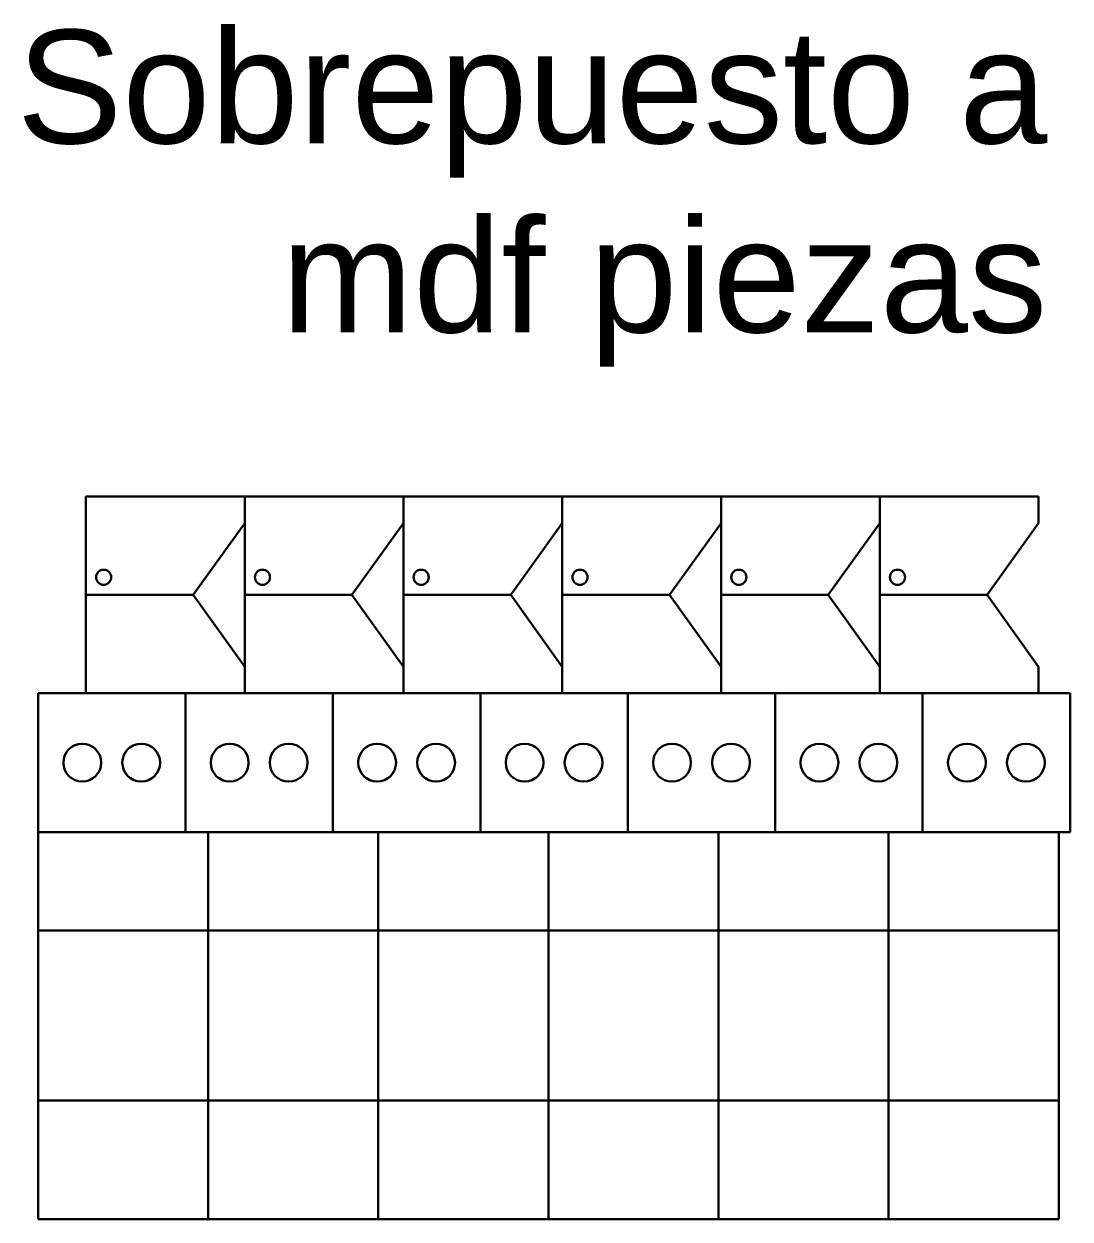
# Model space of a CAD drawing. Header units: millimetres. Extents: x -610 to 1172, y -439 to 434.
# Drawn here: x -3.7 to 273, y 108.9 to 425 of the extents above; entities that cross this region are included whole.
import ezdxf

# ---------------------------------------------------------------- set-up
doc = ezdxf.new("R2010")
doc.units = ezdxf.units.MM
doc.layers.get('0').update_dxf_attribs({"lineweight": 25, "true_color": 0xffffff})
for name, color, linetype, lineweight, true_color in [('cotas', 2, 'Continuous', 25, 0xffff00), ('Laser', 3, 'Continuous', 25, 0x00ff00), ('MDF 3 mm Piezas', 14, 'Continuous', 30, 0x800000)]:
    doc.layers.add(name, color=color, linetype=linetype, lineweight=lineweight, true_color=true_color)
doc.styles.add('textstyle16', font='')
doc.styles.get('textstyle16').set_extended_font_data('Arial')

# ---------------------------------------------------------------- blocks, each defined once
blk = doc.blocks.new('Atras')
at = {"layer": 'MDF 3 mm Piezas'}
for p, q in [((26, 0), (0, 0)), ((0, 0), (0, -45)), ((26, -45), (26, 0)), ((0, -45), (26, -45))]:
    blk.add_line(p, q, dxfattribs=at)
blk = doc.blocks.new('Tapa')
at = {"layer": 'MDF 3 mm Piezas'}
for p, q in [((45, 0), (0, 0)), ((0, 0), (0, -45)), ((45, -45), (45, 0)), ((0, -45), (45, -45))]:
    blk.add_line(p, q, dxfattribs=at)
blk = doc.blocks.new('Base')
at = {"layer": 'MDF 3 mm Piezas'}
for p, q in [((31.36, 0), (0, 0)), ((0, 0), (0, -45)), ((31.36, -45), (31.36, 0)), ((0, -45), (31.36, -45))]:
    blk.add_line(p, q, dxfattribs=at)
blk = doc.blocks.new('Leds')
at = {"layer": 'MDF 3 mm Piezas'}
for p, q in [((36.77, 0), (0, 0)), ((0, 0), (0, -39)), ((36.77, -39), (36.77, 0)), ((0, -39), (36.77, -39))]:
    blk.add_line(p, q, dxfattribs=at)
for centre in [(18.385, -11.7), (18.385, -27.3)]:
    blk.add_circle(centre, 5, dxfattribs=at)
blk = doc.blocks.new('Izq')
at = {"layer": 'MDF 3 mm Piezas'}
for p, q in [((0, -26), (0, 0)), ((0, 0), (42, 0)), ((42, -7), (42, 0)), ((28.36, -26), (42, -7)), ((28.36, -26), (0, -26))]:
    blk.add_line(p, q, dxfattribs=at)
blk.add_circle((4.69, -21.34), 2, dxfattribs=at)
blk = doc.blocks.new('der')
at = {"layer": 'MDF 3 mm Piezas'}
for p, q in [((0, 0), (0, -26)), ((28.36, 0), (0, 0)), ((28.36, 0), (42, -19)), ((42, -19), (42, -26)), ((0, -26), (42, -26))]:
    blk.add_line(p, q, dxfattribs=at)

msp = doc.modelspace()

# ---------------------------------------------------------------- linework, layer by layer
at = {"layer": 'Laser'}
for p, q in [((12.67, 300), (54.67, 300)), ((12.67, 274), (12.67, 300)), ((54.67, 300), (96.67, 300)), ((54.67, 293), (54.67, 300)), ((96.67, 300), (138.67, 300)), ((96.67, 293), (96.67, 300)), ((138.67, 300), (180.67, 300)), ((138.67, 293), (138.67, 300)), ((180.67, 300), (222.67, 300)), ((180.67, 293), (180.67, 300)), ((222.67, 300), (264.67, 300)), ((222.67, 293), (222.67, 300)), ((264.67, 300), (264.67, 293)), ((54.67, 293), (41.03, 274)), ((54.67, 274), (54.67, 293)), ((96.67, 293), (83.03, 274)), ((96.67, 274), (96.67, 293)), ((125.03, 274), (138.67, 293)), ((138.67, 274), (138.67, 293)), ((180.67, 293), (167.03, 274)), ((180.67, 274), (180.67, 293)), ((209.03, 274), (222.67, 293)), ((222.67, 274), (222.67, 293)), ((264.67, 293), (251.03, 274)), ((12.67, 248), (12.67, 274)), ((12.67, 274), (41.03, 274)), ((41.03, 274), (54.67, 255)), ((54.67, 274), (83.03, 274)), ((54.67, 255), (54.67, 274)), ((83.03, 274), (96.67, 255)), ((125.03, 274), (96.67, 274)), ((96.67, 255), (96.67, 274)), ((138.67, 255), (125.03, 274)), ((167.03, 274), (138.67, 274)), ((138.67, 255), (138.67, 274)), ((167.03, 274), (180.67, 255)), ((180.67, 274), (209.03, 274)), ((180.67, 255), (180.67, 274)), ((222.67, 255), (209.03, 274)), ((251.03, 274), (222.67, 274)), ((222.67, 274), (222.67, 255)), ((251.03, 274), (264.67, 255)), ((54.67, 248), (54.67, 255)), ((96.67, 248), (96.67, 255)), ((138.67, 248), (138.67, 255)), ((180.67, 255), (180.67, 248)), ((222.67, 248), (222.67, 255)), ((264.67, 255), (264.67, 248)), ((0, 248), (0, 211.23)), ((0, 248), (12.67, 248)), ((12.67, 248), (39, 248)), ((39, 211.23), (39, 248)), ((39, 248), (54.67, 248)), ((54.67, 248), (78, 248)), ((78, 248), (78, 211.23)), ((78, 248), (96.67, 248)), ((96.67, 248), (117, 248)), ((117, 248), (117, 211.23)), ((117, 248), (138.67, 248)), ((138.67, 248), (156, 248)), ((156, 248), (156, 211.23)), ((156, 248), (180.67, 248)), ((180.67, 248), (195, 248)), ((195, 248), (195, 211.23)), ((195, 248), (222.67, 248)), ((222.67, 248), (234, 248)), ((234, 248), (234, 211.23)), ((234, 248), (264.67, 248)), ((273, 248), (264.67, 248)), ((273, 211.23), (273, 248)), ((0, 211.23), (0, 185.23)), ((0, 211.23), (39, 211.23)), ((45, 211.23), (39, 211.23)), ((45, 185.23), (45, 211.23)), ((45, 211.23), (78, 211.23)), ((78, 211.23), (90, 211.23)), ((90, 211.23), (90, 185.23)), ((90, 211.23), (117, 211.23)), ((117, 211.23), (135, 211.23)), ((135, 211.23), (135, 185.23)), ((135, 211.23), (156, 211.23)), ((156, 211.23), (180, 211.23)), ((180, 211.23), (180, 185.23)), ((180, 211.23), (195, 211.23)), ((195, 211.23), (225, 211.23)), ((225, 211.23), (225, 185.23)), ((225, 211.23), (234, 211.23)), ((234, 211.23), (270, 211.23)), ((270, 211.23), (270, 185.23)), ((270, 211.23), (273, 211.23)), ((0, 185.23), (0, 140.23)), ((0, 185.23), (45, 185.23)), ((45, 140.23), (45, 185.23)), ((45, 185.23), (90, 185.23)), ((90, 185.23), (90, 140.23)), ((90, 185.23), (135, 185.23)), ((135, 185.23), (135, 140.23)), ((135, 185.23), (180, 185.23)), ((180, 185.23), (180, 140.23)), ((180, 185.23), (225, 185.23)), ((225, 185.23), (225, 140.23)), ((225, 185.23), (270, 185.23)), ((270, 185.23), (270, 140.23)), ((0, 140.23), (0, 108.87)), ((45, 140.23), (0, 140.23)), ((45, 108.87), (45, 140.23)), ((90, 140.23), (45, 140.23)), ((90, 140.23), (90, 108.87)), ((135, 140.23), (90, 140.23)), ((90, 140.23), (90, 140.23)), ((135, 140.23), (135, 108.87)), ((180, 140.23), (135, 140.23)), ((180, 140.23), (180, 108.87)), ((225, 140.23), (180, 140.23)), ((225, 140.23), (225, 108.87)), ((270, 140.23), (225, 140.23)), ((270, 140.23), (270, 108.87)), ((0, 108.87), (45, 108.87)), ((90, 108.87), (45, 108.87)), ((135, 108.87), (90, 108.87)), ((180, 108.87), (135, 108.87)), ((225, 108.87), (180, 108.87)), ((270, 108.87), (225, 108.87))]:
    msp.add_line(p, q, dxfattribs=at)
for centre, radius in [((17.36, 278.66), 2), ((59.36, 278.66), 2), ((101.36, 278.66), 2), ((143.36, 278.66), 2), ((185.36, 278.66), 2), ((227.36, 278.66), 2), ((11.7, 229.61), 5), ((27.3, 229.61), 5), ((50.7, 229.61), 5), ((66.3, 229.61), 5), ((89.7, 229.61), 5), ((105.3, 229.61), 5), ((128.7, 229.61), 5), ((144.3, 229.61), 5), ((167.7, 229.61), 5), ((183.3, 229.61), 5), ((206.7, 229.61), 5), ((222.3, 229.61), 5), ((245.7, 229.61), 5), ((261.3, 229.61), 5)]:
    msp.add_circle(centre, radius, dxfattribs=at)

# ---------------------------------------------------------------- block references
at = {"layer": 'cotas'}
for name, p in [('Izq', (12.67, 300)), ('Izq', (54.67, 300)), ('Izq', (96.67, 300)), ('Izq', (138.67, 300)), ('Izq', (180.67, 300)), ('Izq', (222.67, 300)), ('der', (12.67, 274)), ('der', (54.67, 274)), ('der', (96.67, 274)), ('der', (138.67, 274)), ('der', (180.67, 274)), ('der', (222.67, 274))]:
    msp.add_blockref(name, p, dxfattribs=at)
for name, p, rotation in [('Leds', (0, 211.23), 90), ('Leds', (39, 211.23), 90), ('Leds', (78, 211.23), 90), ('Leds', (117, 211.23), 90), ('Leds', (156, 211.23), 90), ('Leds', (195, 211.23), 90), ('Leds', (234, 211.23), 90), ('Atras', (45, 211.23), -90), ('Atras', (90, 211.23), -90), ('Atras', (135, 211.23), -90), ('Atras', (180, 211.23), -90), ('Atras', (225, 211.23), -90), ('Atras', (270, 211.23), -90), ('Tapa', (45, 185.23), -90), ('Tapa', (90, 185.23), -90), ('Tapa', (135, 185.23), -90), ('Tapa', (180, 185.23), -90), ('Tapa', (225, 185.23), -90), ('Tapa', (270, 185.23), -90), ('Base', (45, 140.23), -90), ('Base', (90, 140.23), -90), ('Base', (135, 140.23), -90), ('Base', (180, 140.23), -90), ('Base', (225, 140.23), -90), ('Base', (270, 140.23), -90)]:
    msp.add_blockref(name, p, dxfattribs=dict(at, rotation=rotation))

# ---------------------------------------------------------------- texts
at = {"insert": (266.95, 423.45), "char_height": 10, "attachment_point": 3, "style": 'textstyle16'}
msp.add_mtext('\\H30;Sobrepuesto a \\Pmdf piezas', dxfattribs=at)

doc.saveas('drawing.dxf')
